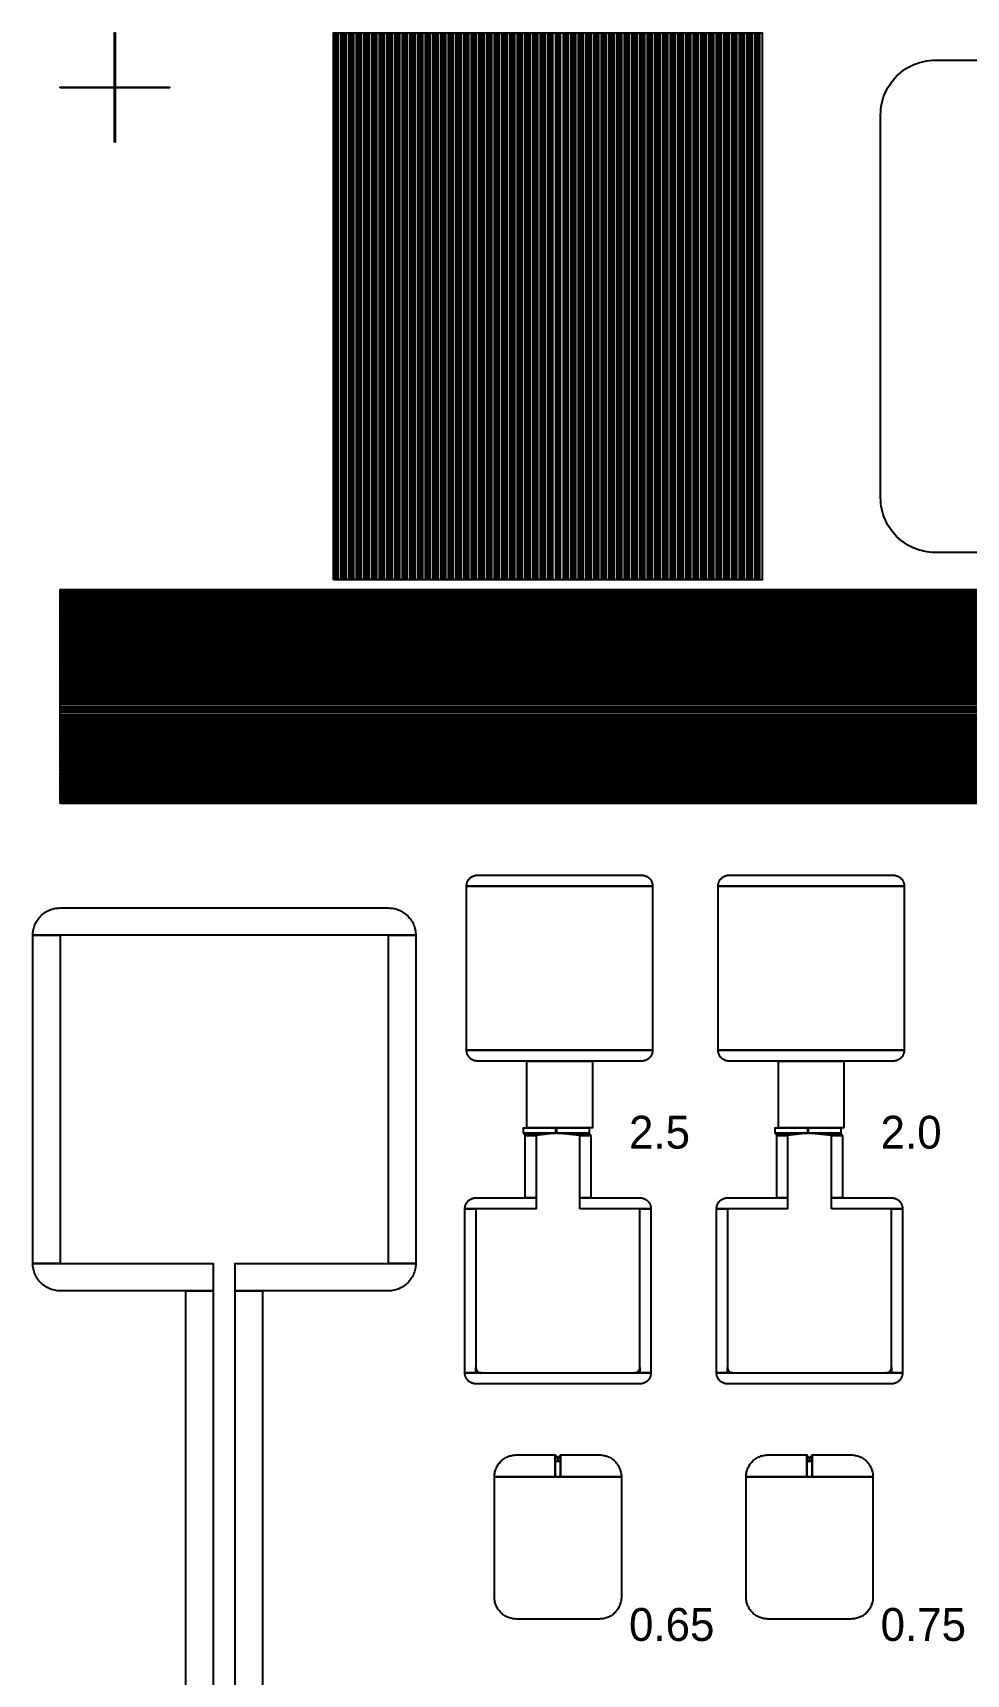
# Model space of a CAD drawing. Extents: x 450 to 6550, y 500 to 6500.
# Drawn here: x 450 to 2156, y 3499 to 6500 of the extents above; entities that cross this region are included whole.
import ezdxf

# ---------------------------------------------------------------- set-up
doc = ezdxf.new("R2010")
doc.units = 0
doc.layers.add('BASEMETAL', color=3, linetype='CONTINUOUS')
doc.layers.add('MARKERS', color=7, linetype='CONTINUOUS')

msp = doc.modelspace()

# ---------------------------------------------------------------- linework, layer by layer
at = {"layer": 'BASEMETAL'}
for points in [[(1000, 5500), (1000, 6500), (1002, 6500), (1002, 5500)], [(1003, 5500), (1003, 6500), (1005.4, 6500), (1005.4, 5500)], [(1006, 5500), (1006, 6500), (1008, 6500), (1008, 5500)], [(1009, 5500), (1009, 6500), (1013.3, 6500), (1013.3, 5500)], [(1014, 5500), (1014, 6500), (1016, 6500), (1016, 5500)], [(1017, 5500), (1017, 6500), (1019.4, 6500), (1019.4, 5500)], [(1020, 5500), (1020, 6500), (1022, 6500), (1022, 5500)], [(1023, 5500), (1023, 6500), (1027.3, 6500), (1027.3, 5500)], [(1028, 5500), (1028, 6500), (1030, 6500), (1030, 5500)], [(1031, 5500), (1031, 6500), (1033.4, 6500), (1033.4, 5500)], [(1034, 5500), (1034, 6500), (1036, 6500), (1036, 5500)], [(1037, 5500), (1037, 6500), (1041.3, 6500), (1041.3, 5500)], [(1042, 5500), (1042, 6500), (1044, 6500), (1044, 5500)], [(1045, 5500), (1045, 6500), (1047.4, 6500), (1047.4, 5500)], [(1048, 5500), (1048, 6500), (1050, 6500), (1050, 5500)], [(1051, 5500), (1051, 6500), (1055.3, 6500), (1055.3, 5500)], [(1056, 5500), (1056, 6500), (1058, 6500), (1058, 5500)], [(1059, 5500), (1059, 6500), (1061.4, 6500), (1061.4, 5500)], [(1062, 5500), (1062, 6500), (1064, 6500), (1064, 5500)], [(1065, 5500), (1065, 6500), (1069.3, 6500), (1069.3, 5500)], [(1070, 5500), (1070, 6500), (1072, 6500), (1072, 5500)], [(1073, 5500), (1073, 6500), (1075.4, 6500), (1075.4, 5500)], [(1076, 5500), (1076, 6500), (1078, 6500), (1078, 5500)], [(1079, 5500), (1079, 6500), (1083.3, 6500), (1083.3, 5500)], [(1084, 5500), (1084, 6500), (1086, 6500), (1086, 5500)], [(1087, 5500), (1087, 6500), (1089.4, 6500), (1089.4, 5500)], [(1090, 5500), (1090, 6500), (1092, 6500), (1092, 5500)], [(1093, 5500), (1093, 6500), (1097.3, 6500), (1097.3, 5500)], [(1098, 5500), (1098, 6500), (1100, 6500), (1100, 5500)], [(1101, 5500), (1101, 6500), (1103.4, 6500), (1103.4, 5500)], [(1104, 5500), (1104, 6500), (1106, 6500), (1106, 5500)], [(1107, 5500), (1107, 6500), (1111.3, 6500), (1111.3, 5500)], [(1112, 5500), (1112, 6500), (1114, 6500), (1114, 5500)], [(1115, 5500), (1115, 6500), (1117.4, 6500), (1117.4, 5500)], [(1118, 5500), (1118, 6500), (1120, 6500), (1120, 5500)], [(1121, 5500), (1121, 6500), (1125.3, 6500), (1125.3, 5500)], [(1126, 5500), (1126, 6500), (1128, 6500), (1128, 5500)], [(1129, 5500), (1129, 6500), (1131.4, 6500), (1131.4, 5500)], [(1132, 5500), (1132, 6500), (1134, 6500), (1134, 5500)], [(1135, 5500), (1135, 6500), (1139.3, 6500), (1139.3, 5500)], [(1140, 5500), (1140, 6500), (1142, 6500), (1142, 5500)], [(1143, 5500), (1143, 6500), (1145.4, 6500), (1145.4, 5500)], [(1146, 5500), (1146, 6500), (1148, 6500), (1148, 5500)], [(1149, 5500), (1149, 6500), (1153.3, 6500), (1153.3, 5500)], [(1154, 5500), (1154, 6500), (1156, 6500), (1156, 5500)], [(1157, 5500), (1157, 6500), (1159.4, 6500), (1159.4, 5500)], [(1160, 5500), (1160, 6500), (1162, 6500), (1162, 5500)], [(1163, 5500), (1163, 6500), (1167.3, 6500), (1167.3, 5500)], [(1168, 5500), (1168, 6500), (1170, 6500), (1170, 5500)], [(1171, 5500), (1171, 6500), (1173.4, 6500), (1173.4, 5500)], [(1174, 5500), (1174, 6500), (1176, 6500), (1176, 5500)], [(1177, 5500), (1177, 6500), (1181.3, 6500), (1181.3, 5500)], [(1182, 5500), (1182, 6500), (1184, 6500), (1184, 5500)], [(1185, 5500), (1185, 6500), (1187.4, 6500), (1187.4, 5500)], [(1188, 5500), (1188, 6500), (1190, 6500), (1190, 5500)], [(1191, 5500), (1191, 6500), (1195.3, 6500), (1195.3, 5500)], [(1196, 5500), (1196, 6500), (1198, 6500), (1198, 5500)], [(1199, 5500), (1199, 6500), (1201.4, 6500), (1201.4, 5500)], [(1202, 5500), (1202, 6500), (1204, 6500), (1204, 5500)], [(1205, 5500), (1205, 6500), (1209.3, 6500), (1209.3, 5500)], [(1210, 5500), (1210, 6500), (1212, 6500), (1212, 5500)], [(1213, 5500), (1213, 6500), (1215.4, 6500), (1215.4, 5500)], [(1216, 5500), (1216, 6500), (1218, 6500), (1218, 5500)], [(1219, 5500), (1219, 6500), (1223.3, 6500), (1223.3, 5500)], [(1224, 5500), (1224, 6500), (1226, 6500), (1226, 5500)], [(1227, 5500), (1227, 6500), (1229.4, 6500), (1229.4, 5500)], [(1230, 5500), (1230, 6500), (1232, 6500), (1232, 5500)], [(1233, 5500), (1233, 6500), (1237.3, 6500), (1237.3, 5500)], [(1238, 5500), (1238, 6500), (1240, 6500), (1240, 5500)], [(1241, 5500), (1241, 6500), (1243.4, 6500), (1243.4, 5500)], [(1244, 5500), (1244, 6500), (1246, 6500), (1246, 5500)], [(1247, 5500), (1247, 6500), (1251.3, 6500), (1251.3, 5500)], [(1252, 5500), (1252, 6500), (1254, 6500), (1254, 5500)], [(1255, 5500), (1255, 6500), (1257.4, 6500), (1257.4, 5500)], [(1258, 5500), (1258, 6500), (1260, 6500), (1260, 5500)], [(1261, 5500), (1261, 6500), (1265.3, 6500), (1265.3, 5500)], [(1266, 5500), (1266, 6500), (1268, 6500), (1268, 5500)], [(1269, 5500), (1269, 6500), (1271.4, 6500), (1271.4, 5500)], [(1272, 5500), (1272, 6500), (1274, 6500), (1274, 5500)], [(1275, 5500), (1275, 6500), (1279.3, 6500), (1279.3, 5500)], [(1280, 5500), (1280, 6500), (1282, 6500), (1282, 5500)], [(1283, 5500), (1283, 6500), (1285.4, 6500), (1285.4, 5500)], [(1286, 5500), (1286, 6500), (1288, 6500), (1288, 5500)], [(1289, 5500), (1289, 6500), (1293.3, 6500), (1293.3, 5500)], [(1294, 5500), (1294, 6500), (1296, 6500), (1296, 5500)], [(1297, 5500), (1297, 6500), (1299.4, 6500), (1299.4, 5500)], [(1300, 5500), (1300, 6500), (1302, 6500), (1302, 5500)], [(1303, 5500), (1303, 6500), (1307.3, 6500), (1307.3, 5500)], [(1308, 5500), (1308, 6500), (1310, 6500), (1310, 5500)], [(1311, 5500), (1311, 6500), (1313.4, 6500), (1313.4, 5500)], [(1314, 5500), (1314, 6500), (1316, 6500), (1316, 5500)], [(1317, 5500), (1317, 6500), (1321.3, 6500), (1321.3, 5500)], [(1322, 5500), (1322, 6500), (1324, 6500), (1324, 5500)], [(1325, 5500), (1325, 6500), (1327.4, 6500), (1327.4, 5500)], [(1328, 5500), (1328, 6500), (1330, 6500), (1330, 5500)], [(1331, 5500), (1331, 6500), (1335.3, 6500), (1335.3, 5500)], [(1336, 5500), (1336, 6500), (1338, 6500), (1338, 5500)], [(1339, 5500), (1339, 6500), (1341.4, 6500), (1341.4, 5500)], [(1342, 5500), (1342, 6500), (1344, 6500), (1344, 5500)], [(1345, 5500), (1345, 6500), (1349.3, 6500), (1349.3, 5500)], [(1350, 5500), (1350, 6500), (1352, 6500), (1352, 5500)], [(1353, 5500), (1353, 6500), (1355.4, 6500), (1355.4, 5500)], [(1356, 5500), (1356, 6500), (1358, 6500), (1358, 5500)], [(1359, 5500), (1359, 6500), (1363.3, 6500), (1363.3, 5500)], [(1364, 5500), (1364, 6500), (1366, 6500), (1366, 5500)], [(1367, 5500), (1367, 6500), (1369.4, 6500), (1369.4, 5500)], [(1370, 5500), (1370, 6500), (1372, 6500), (1372, 5500)], [(1373, 5500), (1373, 6500), (1377.3, 6500), (1377.3, 5500)], [(1378, 5500), (1378, 6500), (1380, 6500), (1380, 5500)], [(1381, 5500), (1381, 6500), (1383.4, 6500), (1383.4, 5500)], [(1384, 5500), (1384, 6500), (1386, 6500), (1386, 5500)], [(1387, 5500), (1387, 6500), (1391.3, 6500), (1391.3, 5500)], [(1392, 5500), (1392, 6500), (1394, 6500), (1394, 5500)], [(1395, 5500), (1395, 6500), (1397.4, 6500), (1397.4, 5500)], [(1398, 5500), (1398, 6500), (1400, 6500), (1400, 5500)], [(1401, 5500), (1401, 6500), (1405.3, 6500), (1405.3, 5500)], [(1406, 5500), (1406, 6500), (1408, 6500), (1408, 5500)], [(1409, 5500), (1409, 6500), (1411.4, 6500), (1411.4, 5500)], [(1412, 5500), (1412, 6500), (1414, 6500), (1414, 5500)], [(1415, 5500), (1415, 6500), (1419.3, 6500), (1419.3, 5500)], [(1420, 5500), (1420, 6500), (1422, 6500), (1422, 5500)], [(1423, 5500), (1423, 6500), (1425.4, 6500), (1425.4, 5500)], [(1426, 5500), (1426, 6500), (1428, 6500), (1428, 5500)], [(1429, 5500), (1429, 6500), (1433.3, 6500), (1433.3, 5500)], [(1434, 5500), (1434, 6500), (1436, 6500), (1436, 5500)], [(1437, 5500), (1437, 6500), (1439.4, 6500), (1439.4, 5500)], [(1440, 5500), (1440, 6500), (1442, 6500), (1442, 5500)], [(1443, 5500), (1443, 6500), (1447.3, 6500), (1447.3, 5500)], [(1448, 5500), (1448, 6500), (1450, 6500), (1450, 5500)], [(1451, 5500), (1451, 6500), (1453.4, 6500), (1453.4, 5500)], [(1454, 5500), (1454, 6500), (1456, 6500), (1456, 5500)], [(1457, 5500), (1457, 6500), (1461.3, 6500), (1461.3, 5500)], [(1462, 5500), (1462, 6500), (1464, 6500), (1464, 5500)], [(1465, 5500), (1465, 6500), (1467.4, 6500), (1467.4, 5500)], [(1468, 5500), (1468, 6500), (1470, 6500), (1470, 5500)], [(1471, 5500), (1471, 6500), (1475.3, 6500), (1475.3, 5500)], [(1476, 5500), (1476, 6500), (1478, 6500), (1478, 5500)], [(1479, 5500), (1479, 6500), (1481.4, 6500), (1481.4, 5500)], [(1482, 5500), (1482, 6500), (1484, 6500), (1484, 5500)], [(1485, 5500), (1485, 6500), (1489.3, 6500), (1489.3, 5500)], [(1490, 5500), (1490, 6500), (1492, 6500), (1492, 5500)], [(1493, 5500), (1493, 6500), (1495.4, 6500), (1495.4, 5500)], [(1496, 5500), (1496, 6500), (1498, 6500), (1498, 5500)], [(1499, 5500), (1499, 6500), (1503.3, 6500), (1503.3, 5500)], [(1504, 5500), (1504, 6500), (1506, 6500), (1506, 5500)], [(1507, 5500), (1507, 6500), (1509.4, 6500), (1509.4, 5500)], [(1510, 5500), (1510, 6500), (1512, 6500), (1512, 5500)], [(1513, 5500), (1513, 6500), (1517.3, 6500), (1517.3, 5500)], [(1518, 5500), (1518, 6500), (1520, 6500), (1520, 5500)], [(1521, 5500), (1521, 6500), (1523.4, 6500), (1523.4, 5500)], [(1524, 5500), (1524, 6500), (1526, 6500), (1526, 5500)], [(1527, 5500), (1527, 6500), (1531.3, 6500), (1531.3, 5500)], [(1532, 5500), (1532, 6500), (1534, 6500), (1534, 5500)], [(1535, 5500), (1535, 6500), (1537.4, 6500), (1537.4, 5500)], [(1538, 5500), (1538, 6500), (1540, 6500), (1540, 5500)], [(1541, 5500), (1541, 6500), (1545.3, 6500), (1545.3, 5500)], [(1546, 5500), (1546, 6500), (1548, 6500), (1548, 5500)], [(1549, 5500), (1549, 6500), (1551.4, 6500), (1551.4, 5500)], [(1552, 5500), (1552, 6500), (1554, 6500), (1554, 5500)], [(1555, 5500), (1555, 6500), (1559.3, 6500), (1559.3, 5500)], [(1560, 5500), (1560, 6500), (1562, 6500), (1562, 5500)], [(1563, 5500), (1563, 6500), (1565.4, 6500), (1565.4, 5500)], [(1566, 5500), (1566, 6500), (1568, 6500), (1568, 5500)], [(1569, 5500), (1569, 6500), (1573.3, 6500), (1573.3, 5500)], [(1574, 5500), (1574, 6500), (1576, 6500), (1576, 5500)], [(1577, 5500), (1577, 6500), (1579.4, 6500), (1579.4, 5500)], [(1580, 5500), (1580, 6500), (1582, 6500), (1582, 5500)], [(1583, 5500), (1583, 6500), (1587.3, 6500), (1587.3, 5500)], [(1588, 5500), (1588, 6500), (1590, 6500), (1590, 5500)], [(1591, 5500), (1591, 6500), (1593.4, 6500), (1593.4, 5500)], [(1594, 5500), (1594, 6500), (1596, 6500), (1596, 5500)], [(1597, 5500), (1597, 6500), (1601.3, 6500), (1601.3, 5500)], [(1602, 5500), (1602, 6500), (1604, 6500), (1604, 5500)], [(1605, 5500), (1605, 6500), (1607.4, 6500), (1607.4, 5500)], [(1608, 5500), (1608, 6500), (1610, 6500), (1610, 5500)], [(1611, 5500), (1611, 6500), (1615.3, 6500), (1615.3, 5500)], [(1616, 5500), (1616, 6500), (1618, 6500), (1618, 5500)], [(1619, 5500), (1619, 6500), (1621.4, 6500), (1621.4, 5500)], [(1622, 5500), (1622, 6500), (1624, 6500), (1624, 5500)], [(1625, 5500), (1625, 6500), (1629.3, 6500), (1629.3, 5500)], [(1630, 5500), (1630, 6500), (1632, 6500), (1632, 5500)], [(1633, 5500), (1633, 6500), (1635.4, 6500), (1635.4, 5500)], [(1636, 5500), (1636, 6500), (1638, 6500), (1638, 5500)], [(1639, 5500), (1639, 6500), (1643.3, 6500), (1643.3, 5500)], [(1644, 5500), (1644, 6500), (1646, 6500), (1646, 5500)], [(1647, 5500), (1647, 6500), (1649.4, 6500), (1649.4, 5500)], [(1650, 5500), (1650, 6500), (1652, 6500), (1652, 5500)], [(1653, 5500), (1653, 6500), (1657.3, 6500), (1657.3, 5500)], [(1658, 5500), (1658, 6500), (1660, 6500), (1660, 5500)], [(1661, 5500), (1661, 6500), (1663.4, 6500), (1663.4, 5500)], [(1664, 5500), (1664, 6500), (1666, 6500), (1666, 5500)], [(1667, 5500), (1667, 6500), (1671.3, 6500), (1671.3, 5500)], [(1672, 5500), (1672, 6500), (1674, 6500), (1674, 5500)], [(1675, 5500), (1675, 6500), (1677.4, 6500), (1677.4, 5500)], [(1678, 5500), (1678, 6500), (1680, 6500), (1680, 5500)], [(1681, 5500), (1681, 6500), (1685.3, 6500), (1685.3, 5500)], [(1686, 5500), (1686, 6500), (1688, 6500), (1688, 5500)], [(1689, 5500), (1689, 6500), (1691.4, 6500), (1691.4, 5500)], [(1692, 5500), (1692, 6500), (1694, 6500), (1694, 5500)], [(1695, 5500), (1695, 6500), (1699.3, 6500), (1699.3, 5500)], [(1700, 5500), (1700, 6500), (1702, 6500), (1702, 5500)], [(1703, 5500), (1703, 6500), (1705.4, 6500), (1705.4, 5500)], [(1706, 5500), (1706, 6500), (1708, 6500), (1708, 5500)], [(1709, 5500), (1709, 6500), (1713.3, 6500), (1713.3, 5500)], [(1714, 5500), (1714, 6500), (1716, 6500), (1716, 5500)], [(1717, 5500), (1717, 6500), (1719.4, 6500), (1719.4, 5500)], [(1720, 5500), (1720, 6500), (1722, 6500), (1722, 5500)], [(1723, 5500), (1723, 6500), (1727.3, 6500), (1727.3, 5500)], [(1728, 5500), (1728, 6500), (1730, 6500), (1730, 5500)], [(1731, 5500), (1731, 6500), (1733.4, 6500), (1733.4, 5500)], [(1734, 5500), (1734, 6500), (1736, 6500), (1736, 5500)], [(1737, 5500), (1737, 6500), (1741.3, 6500), (1741.3, 5500)], [(1742, 5500), (1742, 6500), (1744, 6500), (1744, 5500)], [(1745, 5500), (1745, 6500), (1747.4, 6500), (1747.4, 5500)], [(1748, 5500), (1748, 6500), (1750, 6500), (1750, 5500)], [(1751, 5500), (1751, 6500), (1755.3, 6500), (1755.3, 5500)], [(1756, 5500), (1756, 6500), (1758, 6500), (1758, 5500)], [(1759, 5500), (1759, 6500), (1761.4, 6500), (1761.4, 5500)], [(1762, 5500), (1762, 6500), (1764, 6500), (1764, 5500)], [(1765, 5500), (1765, 6500), (1769.3, 6500), (1769.3, 5500)], [(1770, 5500), (1770, 6500), (1772, 6500), (1772, 5500)], [(1773, 5500), (1773, 6500), (1775.4, 6500), (1775.4, 5500)], [(1776, 5500), (1776, 6500), (1778, 6500), (1778, 5500)], [(1779, 5500), (1779, 6500), (1783.3, 6500), (1783.3, 5500)], [(500, 5478), (500, 5482.3), (6500, 5482.3), (6500, 5478)], [(500, 5475), (500, 5477), (6500, 5477), (6500, 5475)], [(500, 5472), (500, 5474.4), (6500, 5474.4), (6500, 5472)], [(500, 5469), (500, 5471), (6500, 5471), (6500, 5469)], [(500, 5464), (500, 5468.3), (6500, 5468.3), (6500, 5464)], [(500, 5461), (500, 5463), (6500, 5463), (6500, 5461)], [(500, 5458), (500, 5460.4), (6500, 5460.4), (6500, 5458)], [(500, 5455), (500, 5457), (6500, 5457), (6500, 5455)], [(500, 5450), (500, 5454.3), (6500, 5454.3), (6500, 5450)], [(500, 5447), (500, 5449), (6500, 5449), (6500, 5447)], [(500, 5444), (500, 5446.4), (6500, 5446.4), (6500, 5444)], [(500, 5441), (500, 5443), (6500, 5443), (6500, 5441)], [(500, 5436), (500, 5440.3), (6500, 5440.3), (6500, 5436)], [(500, 5433), (500, 5435), (6500, 5435), (6500, 5433)], [(500, 5430), (500, 5432.4), (6500, 5432.4), (6500, 5430)], [(500, 5427), (500, 5429), (6500, 5429), (6500, 5427)], [(500, 5422), (500, 5426.3), (6500, 5426.3), (6500, 5422)], [(500, 5419), (500, 5421), (6500, 5421), (6500, 5419)], [(500, 5416), (500, 5418.4), (6500, 5418.4), (6500, 5416)], [(500, 5413), (500, 5415), (6500, 5415), (6500, 5413)], [(500, 5408), (500, 5412.3), (6500, 5412.3), (6500, 5408)], [(500, 5405), (500, 5407), (6500, 5407), (6500, 5405)], [(500, 5402), (500, 5404.4), (6500, 5404.4), (6500, 5402)], [(500, 5399), (500, 5401), (6500, 5401), (6500, 5399)], [(500, 5394), (500, 5398.3), (6500, 5398.3), (6500, 5394)], [(500, 5391), (500, 5393), (6500, 5393), (6500, 5391)], [(500, 5388), (500, 5390.4), (6500, 5390.4), (6500, 5388)], [(500, 5385), (500, 5387), (6500, 5387), (6500, 5385)], [(500, 5380), (500, 5384.3), (6500, 5384.3), (6500, 5380)], [(500, 5377), (500, 5379), (6500, 5379), (6500, 5377)], [(500, 5374), (500, 5376.4), (6500, 5376.4), (6500, 5374)], [(500, 5371), (500, 5373), (6500, 5373), (6500, 5371)], [(500, 5366), (500, 5370.3), (6500, 5370.3), (6500, 5366)], [(500, 5363), (500, 5365), (6500, 5365), (6500, 5363)], [(500, 5360), (500, 5362.4), (6500, 5362.4), (6500, 5360)], [(500, 5357), (500, 5359), (6500, 5359), (6500, 5357)], [(500, 5352), (500, 5356.3), (6500, 5356.3), (6500, 5352)], [(500, 5349), (500, 5351), (6500, 5351), (6500, 5349)], [(500, 5346), (500, 5348.4), (6500, 5348.4), (6500, 5346)], [(500, 5343), (500, 5345), (6500, 5345), (6500, 5343)], [(500, 5338), (500, 5342.3), (6500, 5342.3), (6500, 5338)], [(500, 5335), (500, 5337), (6500, 5337), (6500, 5335)], [(500, 5332), (500, 5334.4), (6500, 5334.4), (6500, 5332)], [(500, 5329), (500, 5331), (6500, 5331), (6500, 5329)], [(500, 5324), (500, 5328.3), (6500, 5328.3), (6500, 5324)], [(500, 5321), (500, 5323), (6500, 5323), (6500, 5321)], [(500, 5318), (500, 5320.4), (6500, 5320.4), (6500, 5318)], [(500, 5315), (500, 5317), (6500, 5317), (6500, 5315)], [(500, 5310), (500, 5314.3), (6500, 5314.3), (6500, 5310)], [(500, 5307), (500, 5309), (6500, 5309), (6500, 5307)], [(500, 5304), (500, 5306.4), (6500, 5306.4), (6500, 5304)], [(500, 5301), (500, 5303), (6500, 5303), (6500, 5301)], [(500, 5296), (500, 5300.3), (6500, 5300.3), (6500, 5296)], [(500, 5293), (500, 5295), (6500, 5295), (6500, 5293)], [(500, 5290), (500, 5292.4), (6500, 5292.4), (6500, 5290)], [(500, 5287), (500, 5289), (6500, 5289), (6500, 5287)], [(500, 5282), (500, 5286.3), (6500, 5286.3), (6500, 5282)], [(500, 5279), (500, 5281), (6500, 5281), (6500, 5279)], [(500, 5276), (500, 5278.4), (6500, 5278.4), (6500, 5276)], [(500, 5273), (500, 5275), (6500, 5275), (6500, 5273)], [(500, 5268), (500, 5272.3), (6500, 5272.3), (6500, 5268)], [(500, 5265), (500, 5267), (6500, 5267), (6500, 5265)], [(500, 5262), (500, 5264.4), (6500, 5264.4), (6500, 5262)], [(500, 5259), (500, 5261), (6500, 5261), (6500, 5259)], [(500, 5254), (500, 5258.3), (6500, 5258.3), (6500, 5254)], [(500, 5251), (500, 5253), (6500, 5253), (6500, 5251)], [(500, 5248), (500, 5250.4), (6500, 5250.4), (6500, 5248)], [(500, 5245), (500, 5247), (6500, 5247), (6500, 5245)], [(500, 5240), (500, 5244.3), (6500, 5244.3), (6500, 5240)], [(500, 5237), (500, 5239), (6500, 5239), (6500, 5237)], [(500, 5234), (500, 5236.4), (6500, 5236.4), (6500, 5234)], [(500, 5231), (500, 5233), (6500, 5233), (6500, 5231)], [(500, 5226), (500, 5230.3), (6500, 5230.3), (6500, 5226)], [(500, 5223), (500, 5225), (6500, 5225), (6500, 5223)], [(500, 5220), (500, 5222.4), (6500, 5222.4), (6500, 5220)], [(500, 5217), (500, 5219), (6500, 5219), (6500, 5217)], [(500, 5212), (500, 5216.3), (6500, 5216.3), (6500, 5212)], [(500, 5209), (500, 5211), (6500, 5211), (6500, 5209)], [(500, 5206), (500, 5208.4), (6500, 5208.4), (6500, 5206)], [(500, 5203), (500, 5205), (6500, 5205), (6500, 5203)], [(500, 5198), (500, 5202.3), (6500, 5202.3), (6500, 5198)], [(500, 5195), (500, 5197), (6500, 5197), (6500, 5195)], [(500, 5192), (500, 5194.4), (6500, 5194.4), (6500, 5192)], [(500, 5189), (500, 5191), (6500, 5191), (6500, 5189)], [(500, 5184), (500, 5188.3), (6500, 5188.3), (6500, 5184)], [(500, 5181), (500, 5183), (6500, 5183), (6500, 5181)], [(500, 5178), (500, 5180.4), (6500, 5180.4), (6500, 5178)], [(500, 5175), (500, 5177), (6500, 5177), (6500, 5175)], [(500, 5170), (500, 5174.3), (6500, 5174.3), (6500, 5170)], [(500, 5167), (500, 5169), (6500, 5169), (6500, 5167)], [(500, 5164), (500, 5166.4), (6500, 5166.4), (6500, 5164)], [(500, 5161), (500, 5163), (6500, 5163), (6500, 5161)], [(500, 5156), (500, 5160.3), (6500, 5160.3), (6500, 5156)], [(500, 5153), (500, 5155), (6500, 5155), (6500, 5153)], [(500, 5150), (500, 5152.4), (6500, 5152.4), (6500, 5150)], [(500, 5147), (500, 5149), (6500, 5149), (6500, 5147)], [(500, 5142), (500, 5146.3), (6500, 5146.3), (6500, 5142)], [(500, 5139), (500, 5141), (6500, 5141), (6500, 5139)], [(500, 5136), (500, 5138.4), (6500, 5138.4), (6500, 5136)], [(500, 5133), (500, 5135), (6500, 5135), (6500, 5133)], [(500, 5128), (500, 5132.3), (6500, 5132.3), (6500, 5128)], [(500, 5125), (500, 5127), (6500, 5127), (6500, 5125)], [(500, 5122), (500, 5124.4), (6500, 5124.4), (6500, 5122)], [(500, 5119), (500, 5121), (6500, 5121), (6500, 5119)], [(500, 5114), (500, 5118.3), (6500, 5118.3), (6500, 5114)], [(500, 5111), (500, 5113), (6500, 5113), (6500, 5111)], [(500, 5108), (500, 5110.4), (6500, 5110.4), (6500, 5108)], [(500, 5105), (500, 5107), (6500, 5107), (6500, 5105)], [(500, 5100), (500, 5104.3), (6500, 5104.3), (6500, 5100)], [(500, 5097), (500, 5099), (6500, 5099), (6500, 5097)], [(500, 5094), (500, 5096.4), (6500, 5096.4), (6500, 5094)], [(500, 5091), (500, 5093), (6500, 5093), (6500, 5091)], [(1243, 4940), (1243.027, 4941.047), (1243.11, 4942.091), (1243.246, 4943.129), (1243.437, 4944.158), (1243.681, 4945.176), (1243.979, 4946.18), (1244.328, 4947.167), (1244.729, 4948.135), (1245.18, 4949.08), (1245.679, 4950), (1246.227, 4950.893), (1246.82, 4951.756), (1247.457, 4952.586), (1248.137, 4953.383), (1248.858, 4954.142), (1249.617, 4954.863), (1250.414, 4955.543), (1251.244, 4956.18), (1252.107, 4956.773), (1253, 4957.321), (1253.92, 4957.82), (1254.865, 4958.271), (1255.833, 4958.672), (1256.82, 4959.021), (1257.824, 4959.319), (1258.842, 4959.563), (1259.871, 4959.754), (1260.909, 4959.89), (1261.953, 4959.973), (1263, 4960), (1563, 4960), (1564.047, 4959.973), (1565.091, 4959.89), (1566.129, 4959.754), (1567.158, 4959.563), (1568.176, 4959.319), (1569.18, 4959.021), (1570.167, 4958.672), (1571.135, 4958.271), (1572.08, 4957.82), (1573, 4957.321), (1573.893, 4956.773), (1574.756, 4956.18), (1575.586, 4955.543), (1576.383, 4954.863), (1577.142, 4954.142), (1577.863, 4953.383), (1578.543, 4952.586), (1579.18, 4951.756), (1579.773, 4950.893), (1580.321, 4950), (1580.82, 4949.08), (1581.271, 4948.135), (1581.672, 4947.167), (1582.021, 4946.18), (1582.319, 4945.176), (1582.563, 4944.158), (1582.754, 4943.129), (1582.89, 4942.091), (1582.973, 4941.047), (1583, 4940)], [(1703, 4940), (1703.027, 4941.047), (1703.11, 4942.091), (1703.246, 4943.129), (1703.437, 4944.158), (1703.681, 4945.176), (1703.979, 4946.18), (1704.328, 4947.167), (1704.729, 4948.135), (1705.18, 4949.08), (1705.679, 4950), (1706.227, 4950.893), (1706.82, 4951.756), (1707.457, 4952.586), (1708.137, 4953.383), (1708.858, 4954.142), (1709.617, 4954.863), (1710.414, 4955.543), (1711.244, 4956.18), (1712.107, 4956.773), (1713, 4957.321), (1713.92, 4957.82), (1714.865, 4958.271), (1715.833, 4958.672), (1716.82, 4959.021), (1717.824, 4959.319), (1718.842, 4959.563), (1719.871, 4959.754), (1720.909, 4959.89), (1721.953, 4959.973), (1723, 4960), (2023, 4960), (2024.047, 4959.973), (2025.091, 4959.89), (2026.129, 4959.754), (2027.158, 4959.563), (2028.176, 4959.319), (2029.18, 4959.021), (2030.167, 4958.672), (2031.135, 4958.271), (2032.08, 4957.82), (2033, 4957.321), (2033.893, 4956.773), (2034.756, 4956.18), (2035.586, 4955.543), (2036.383, 4954.863), (2037.142, 4954.142), (2037.863, 4953.383), (2038.543, 4952.586), (2039.18, 4951.756), (2039.773, 4950.893), (2040.321, 4950), (2040.82, 4949.08), (2041.271, 4948.135), (2041.672, 4947.167), (2042.021, 4946.18), (2042.319, 4945.176), (2042.563, 4944.158), (2042.754, 4943.129), (2042.89, 4942.091), (2042.973, 4941.047), (2043, 4940)], [(1243, 4640), (1243, 4940), (1583, 4940), (1583, 4640)], [(1703, 4640), (1703, 4940), (2043, 4940), (2043, 4640)], [(450, 4850), (450.069, 4852.617), (450.274, 4855.226), (450.616, 4857.822), (451.093, 4860.396), (451.704, 4862.941), (452.447, 4865.451), (453.321, 4867.918), (454.323, 4870.337), (455.45, 4872.7), (456.699, 4875), (458.066, 4877.232), (459.549, 4879.389), (461.143, 4881.466), (462.843, 4883.457), (464.645, 4885.355), (466.543, 4887.157), (468.534, 4888.857), (470.611, 4890.451), (472.768, 4891.934), (475, 4893.301), (477.3, 4894.55), (479.663, 4895.677), (482.082, 4896.679), (484.549, 4897.553), (487.059, 4898.296), (489.604, 4898.907), (492.178, 4899.384), (494.774, 4899.726), (497.383, 4899.931), (500, 4900), (1100, 4900), (1102.617, 4899.931), (1105.226, 4899.726), (1107.822, 4899.384), (1110.396, 4898.907), (1112.941, 4898.296), (1115.451, 4897.553), (1117.918, 4896.679), (1120.337, 4895.677), (1122.7, 4894.55), (1125, 4893.301), (1127.232, 4891.934), (1129.389, 4890.451), (1131.466, 4888.857), (1133.457, 4887.157), (1135.355, 4885.355), (1137.157, 4883.457), (1138.857, 4881.466), (1140.451, 4879.389), (1141.934, 4877.232), (1143.301, 4875), (1144.55, 4872.7), (1145.677, 4870.337), (1146.679, 4867.918), (1147.553, 4865.451), (1148.296, 4862.941), (1148.907, 4860.396), (1149.384, 4857.822), (1149.726, 4855.226), (1149.931, 4852.617), (1150, 4850)], [(450, 4250), (450, 4850), (500, 4850), (500, 4250)], [(1100, 4250), (1100, 4850), (1150, 4850), (1150, 4250)], [(1263, 4620), (1261.953, 4620.027), (1260.909, 4620.11), (1259.871, 4620.246), (1258.842, 4620.437), (1257.824, 4620.681), (1256.82, 4620.979), (1255.833, 4621.328), (1254.865, 4621.729), (1253.92, 4622.18), (1253, 4622.679), (1252.107, 4623.227), (1251.244, 4623.82), (1250.414, 4624.457), (1249.617, 4625.137), (1248.858, 4625.858), (1248.137, 4626.617), (1247.457, 4627.414), (1246.82, 4628.244), (1246.227, 4629.107), (1245.679, 4630), (1245.18, 4630.92), (1244.729, 4631.865), (1244.328, 4632.833), (1243.979, 4633.82), (1243.681, 4634.824), (1243.437, 4635.842), (1243.246, 4636.871), (1243.11, 4637.909), (1243.027, 4638.953), (1243, 4640), (1583, 4640), (1582.973, 4638.953), (1582.89, 4637.909), (1582.754, 4636.871), (1582.563, 4635.842), (1582.319, 4634.824), (1582.021, 4633.82), (1581.672, 4632.833), (1581.271, 4631.865), (1580.82, 4630.92), (1580.321, 4630), (1579.773, 4629.107), (1579.18, 4628.244), (1578.543, 4627.414), (1577.863, 4626.617), (1577.142, 4625.858), (1576.383, 4625.137), (1575.586, 4624.457), (1574.756, 4623.82), (1573.893, 4623.227), (1573, 4622.679), (1572.08, 4622.18), (1571.135, 4621.729), (1570.167, 4621.328), (1569.18, 4620.979), (1568.176, 4620.681), (1567.158, 4620.437), (1566.129, 4620.246), (1565.091, 4620.11), (1564.047, 4620.027), (1563, 4620)], [(1723, 4620), (1721.953, 4620.027), (1720.909, 4620.11), (1719.871, 4620.246), (1718.842, 4620.437), (1717.824, 4620.681), (1716.82, 4620.979), (1715.833, 4621.328), (1714.865, 4621.729), (1713.92, 4622.18), (1713, 4622.679), (1712.107, 4623.227), (1711.244, 4623.82), (1710.414, 4624.457), (1709.617, 4625.137), (1708.858, 4625.858), (1708.137, 4626.617), (1707.457, 4627.414), (1706.82, 4628.244), (1706.227, 4629.107), (1705.679, 4630), (1705.18, 4630.92), (1704.729, 4631.865), (1704.328, 4632.833), (1703.979, 4633.82), (1703.681, 4634.824), (1703.437, 4635.842), (1703.246, 4636.871), (1703.11, 4637.909), (1703.027, 4638.953), (1703, 4640), (2043, 4640), (2042.973, 4638.953), (2042.89, 4637.909), (2042.754, 4636.871), (2042.563, 4635.842), (2042.319, 4634.824), (2042.021, 4633.82), (2041.672, 4632.833), (2041.271, 4631.865), (2040.82, 4630.92), (2040.321, 4630), (2039.773, 4629.107), (2039.18, 4628.244), (2038.543, 4627.414), (2037.863, 4626.617), (2037.142, 4625.858), (2036.383, 4625.137), (2035.586, 4624.457), (2034.756, 4623.82), (2033.893, 4623.227), (2033, 4622.679), (2032.08, 4622.18), (2031.135, 4621.729), (2030.167, 4621.328), (2029.18, 4620.979), (2028.176, 4620.681), (2027.158, 4620.437), (2026.129, 4620.246), (2025.091, 4620.11), (2024.047, 4620.027), (2023, 4620)], [(1353, 4498), (1353, 4620), (1473, 4620), (1473, 4498)], [(1813, 4498), (1813, 4620), (1933, 4620), (1933, 4498)], [(1347, 4488), (1347, 4498), (1405.75, 4498), (1405.75, 4488)], [(1350, 4484), (1347, 4488), (1405.75, 4488), (1370, 4484)], [(1350, 4370), (1350, 4484), (1370, 4484), (1370, 4370)], [(1408.25, 4488), (1408.25, 4498), (1467, 4498), (1467, 4488)], [(1450, 4484), (1408.25, 4488), (1467, 4488), (1470, 4484)], [(1450, 4370), (1450, 4484), (1470, 4484), (1470, 4370)], [(1807, 4488), (1807, 4498), (1866, 4498), (1866, 4488)], [(1810, 4484), (1807, 4488), (1866, 4488), (1830, 4484)], [(1810, 4370), (1810, 4484), (1830, 4484), (1830, 4370)], [(1868, 4488), (1868, 4498), (1927, 4498), (1927, 4488)], [(1910, 4484), (1868, 4488), (1927, 4488), (1930, 4484)], [(1910, 4370), (1910, 4484), (1930, 4484), (1930, 4370)], [(1240, 4350), (1240.027, 4351.047), (1240.11, 4352.091), (1240.246, 4353.129), (1240.437, 4354.158), (1240.681, 4355.176), (1240.979, 4356.18), (1241.328, 4357.167), (1241.729, 4358.135), (1242.18, 4359.08), (1242.679, 4360), (1243.227, 4360.893), (1243.82, 4361.756), (1244.457, 4362.586), (1245.137, 4363.383), (1245.858, 4364.142), (1246.617, 4364.863), (1247.414, 4365.543), (1248.244, 4366.18), (1249.107, 4366.773), (1250, 4367.321), (1250.92, 4367.82), (1251.865, 4368.271), (1252.833, 4368.672), (1253.82, 4369.021), (1254.824, 4369.319), (1255.842, 4369.563), (1256.871, 4369.754), (1257.909, 4369.89), (1258.953, 4369.973), (1260, 4370), (1370, 4370), (1370, 4350)], [(1450, 4350), (1450, 4370), (1560, 4370), (1561.047, 4369.973), (1562.091, 4369.89), (1563.129, 4369.754), (1564.158, 4369.563), (1565.176, 4369.319), (1566.18, 4369.021), (1567.167, 4368.672), (1568.135, 4368.271), (1569.08, 4367.82), (1570, 4367.321), (1570.893, 4366.773), (1571.756, 4366.18), (1572.586, 4365.543), (1573.383, 4364.863), (1574.142, 4364.142), (1574.863, 4363.383), (1575.543, 4362.586), (1576.18, 4361.756), (1576.773, 4360.893), (1577.321, 4360), (1577.82, 4359.08), (1578.271, 4358.135), (1578.672, 4357.167), (1579.021, 4356.18), (1579.319, 4355.176), (1579.563, 4354.158), (1579.754, 4353.129), (1579.89, 4352.091), (1579.973, 4351.047), (1580, 4350)], [(1700, 4350), (1700.027, 4351.047), (1700.11, 4352.091), (1700.246, 4353.129), (1700.437, 4354.158), (1700.681, 4355.176), (1700.979, 4356.18), (1701.328, 4357.167), (1701.729, 4358.135), (1702.18, 4359.08), (1702.679, 4360), (1703.227, 4360.893), (1703.82, 4361.756), (1704.457, 4362.586), (1705.137, 4363.383), (1705.858, 4364.142), (1706.617, 4364.863), (1707.414, 4365.543), (1708.244, 4366.18), (1709.107, 4366.773), (1710, 4367.321), (1710.92, 4367.82), (1711.865, 4368.271), (1712.833, 4368.672), (1713.82, 4369.021), (1714.824, 4369.319), (1715.842, 4369.563), (1716.871, 4369.754), (1717.909, 4369.89), (1718.953, 4369.973), (1720, 4370), (1830, 4370), (1830, 4350)], [(1910, 4350), (1910, 4370), (2020, 4370), (2021.047, 4369.973), (2022.091, 4369.89), (2023.129, 4369.754), (2024.158, 4369.563), (2025.176, 4369.319), (2026.18, 4369.021), (2027.167, 4368.672), (2028.135, 4368.271), (2029.08, 4367.82), (2030, 4367.321), (2030.893, 4366.773), (2031.756, 4366.18), (2032.586, 4365.543), (2033.383, 4364.863), (2034.142, 4364.142), (2034.863, 4363.383), (2035.543, 4362.586), (2036.18, 4361.756), (2036.773, 4360.893), (2037.321, 4360), (2037.82, 4359.08), (2038.271, 4358.135), (2038.672, 4357.167), (2039.021, 4356.18), (2039.319, 4355.176), (2039.563, 4354.158), (2039.754, 4353.129), (2039.89, 4352.091), (2039.973, 4351.047), (2040, 4350)], [(1240, 4050), (1240, 4350), (1260, 4350), (1260, 4050)], [(1560, 4050), (1560, 4350), (1580, 4350), (1580, 4050)], [(1700, 4050), (1700, 4350), (1720, 4350), (1720, 4050)], [(2020, 4050), (2020, 4350), (2040, 4350), (2040, 4050)], [(500, 4200), (497.383, 4200.069), (494.774, 4200.274), (492.178, 4200.616), (489.604, 4201.093), (487.059, 4201.704), (484.549, 4202.447), (482.082, 4203.321), (479.663, 4204.323), (477.3, 4205.45), (475, 4206.699), (472.768, 4208.066), (470.611, 4209.549), (468.534, 4211.143), (466.543, 4212.843), (464.645, 4214.645), (462.843, 4216.543), (461.143, 4218.534), (459.549, 4220.611), (458.066, 4222.768), (456.699, 4225), (455.45, 4227.3), (454.323, 4229.663), (453.321, 4232.082), (452.447, 4234.549), (451.704, 4237.059), (451.093, 4239.604), (450.616, 4242.178), (450.274, 4244.774), (450.069, 4247.383), (450, 4250), (780, 4250), (780, 4200)], [(820, 4200), (820, 4250), (1150, 4250), (1149.931, 4247.383), (1149.726, 4244.774), (1149.384, 4242.178), (1148.907, 4239.604), (1148.296, 4237.059), (1147.553, 4234.549), (1146.679, 4232.082), (1145.677, 4229.663), (1144.55, 4227.3), (1143.301, 4225), (1141.934, 4222.768), (1140.451, 4220.611), (1138.857, 4218.534), (1137.157, 4216.543), (1135.355, 4214.645), (1133.457, 4212.843), (1131.466, 4211.143), (1129.389, 4209.549), (1127.232, 4208.066), (1125, 4206.699), (1122.7, 4205.45), (1120.337, 4204.323), (1117.918, 4203.321), (1115.451, 4202.447), (1112.941, 4201.704), (1110.396, 4201.093), (1107.822, 4200.616), (1105.226, 4200.274), (1102.617, 4200.069), (1100, 4200)], [(730, 2800), (730, 4200), (780, 4200), (780, 2800)], [(820, 2800), (820, 4200), (870, 4200), (870, 2800)], [(1260, 4050), (1260, 4060), (1260.055, 4058.955), (1260.219, 4057.921), (1260.489, 4056.91), (1260.865, 4055.933), (1261.34, 4055), (1261.91, 4054.122), (1262.569, 4053.309), (1263.309, 4052.569), (1264.122, 4051.91), (1265, 4051.34), (1265.933, 4050.865), (1266.91, 4050.489), (1267.921, 4050.219), (1268.955, 4050.055), (1270, 4050)], [(1550, 4050), (1551.045, 4050.055), (1552.079, 4050.219), (1553.09, 4050.489), (1554.067, 4050.865), (1555, 4051.34), (1555.878, 4051.91), (1556.691, 4052.569), (1557.431, 4053.309), (1558.09, 4054.122), (1558.66, 4055), (1559.135, 4055.933), (1559.511, 4056.91), (1559.781, 4057.921), (1559.945, 4058.955), (1560, 4060), (1560, 4050)], [(1720, 4050), (1720, 4060), (1720.055, 4058.955), (1720.219, 4057.921), (1720.489, 4056.91), (1720.865, 4055.933), (1721.34, 4055), (1721.91, 4054.122), (1722.569, 4053.309), (1723.309, 4052.569), (1724.122, 4051.91), (1725, 4051.34), (1725.933, 4050.865), (1726.91, 4050.489), (1727.921, 4050.219), (1728.955, 4050.055), (1730, 4050)], [(2010, 4050), (2011.045, 4050.055), (2012.079, 4050.219), (2013.09, 4050.489), (2014.067, 4050.865), (2015, 4051.34), (2015.878, 4051.91), (2016.691, 4052.569), (2017.431, 4053.309), (2018.09, 4054.122), (2018.66, 4055), (2019.135, 4055.933), (2019.511, 4056.91), (2019.781, 4057.921), (2019.945, 4058.955), (2020, 4060), (2020, 4050)], [(1260, 4030), (1258.953, 4030.027), (1257.909, 4030.11), (1256.871, 4030.246), (1255.842, 4030.437), (1254.824, 4030.681), (1253.82, 4030.979), (1252.833, 4031.328), (1251.865, 4031.729), (1250.92, 4032.18), (1250, 4032.679), (1249.107, 4033.227), (1248.244, 4033.82), (1247.414, 4034.457), (1246.617, 4035.137), (1245.858, 4035.858), (1245.137, 4036.617), (1244.457, 4037.414), (1243.82, 4038.244), (1243.227, 4039.107), (1242.679, 4040), (1242.18, 4040.92), (1241.729, 4041.865), (1241.328, 4042.833), (1240.979, 4043.82), (1240.681, 4044.824), (1240.437, 4045.842), (1240.246, 4046.871), (1240.11, 4047.909), (1240.027, 4048.953), (1240, 4050), (1580, 4050), (1579.973, 4048.953), (1579.89, 4047.909), (1579.754, 4046.871), (1579.563, 4045.842), (1579.319, 4044.824), (1579.021, 4043.82), (1578.672, 4042.833), (1578.271, 4041.865), (1577.82, 4040.92), (1577.321, 4040), (1576.773, 4039.107), (1576.18, 4038.244), (1575.543, 4037.414), (1574.863, 4036.617), (1574.142, 4035.858), (1573.383, 4035.137), (1572.586, 4034.457), (1571.756, 4033.82), (1570.893, 4033.227), (1570, 4032.679), (1569.08, 4032.18), (1568.135, 4031.729), (1567.167, 4031.328), (1566.18, 4030.979), (1565.176, 4030.681), (1564.158, 4030.437), (1563.129, 4030.246), (1562.091, 4030.11), (1561.047, 4030.027), (1560, 4030)], [(1720, 4030), (1718.953, 4030.027), (1717.909, 4030.11), (1716.871, 4030.246), (1715.842, 4030.437), (1714.824, 4030.681), (1713.82, 4030.979), (1712.833, 4031.328), (1711.865, 4031.729), (1710.92, 4032.18), (1710, 4032.679), (1709.107, 4033.227), (1708.244, 4033.82), (1707.414, 4034.457), (1706.617, 4035.137), (1705.858, 4035.858), (1705.137, 4036.617), (1704.457, 4037.414), (1703.82, 4038.244), (1703.227, 4039.107), (1702.679, 4040), (1702.18, 4040.92), (1701.729, 4041.865), (1701.328, 4042.833), (1700.979, 4043.82), (1700.681, 4044.824), (1700.437, 4045.842), (1700.246, 4046.871), (1700.11, 4047.909), (1700.027, 4048.953), (1700, 4050), (2040, 4050), (2039.973, 4048.953), (2039.89, 4047.909), (2039.754, 4046.871), (2039.563, 4045.842), (2039.319, 4044.824), (2039.021, 4043.82), (2038.672, 4042.833), (2038.271, 4041.865), (2037.82, 4040.92), (2037.321, 4040), (2036.773, 4039.107), (2036.18, 4038.244), (2035.543, 4037.414), (2034.863, 4036.617), (2034.142, 4035.858), (2033.383, 4035.137), (2032.586, 4034.457), (2031.756, 4033.82), (2030.893, 4033.227), (2030, 4032.679), (2029.08, 4032.18), (2028.135, 4031.729), (2027.167, 4031.328), (2026.18, 4030.979), (2025.176, 4030.681), (2024.158, 4030.437), (2023.129, 4030.246), (2022.091, 4030.11), (2021.047, 4030.027), (2020, 4030)], [(1294, 3860), (1294.055, 3862.093), (1294.219, 3864.181), (1294.492, 3866.257), (1294.874, 3868.316), (1295.363, 3870.353), (1295.958, 3872.361), (1296.657, 3874.335), (1297.458, 3876.269), (1298.36, 3878.16), (1299.359, 3880), (1300.453, 3881.786), (1301.639, 3883.511), (1302.914, 3885.173), (1304.274, 3886.765), (1305.716, 3888.284), (1307.235, 3889.726), (1308.827, 3891.086), (1310.489, 3892.361), (1312.214, 3893.547), (1314, 3894.641), (1315.84, 3895.64), (1317.731, 3896.542), (1319.665, 3897.343), (1321.639, 3898.042), (1323.647, 3898.637), (1325.684, 3899.126), (1327.743, 3899.508), (1329.819, 3899.781), (1331.907, 3899.945), (1334, 3900), (1405, 3900), (1405, 3860)], [(1405, 3895.5), (1405, 3899.5), (1409.675, 3895.5)], [(1405, 3888.5), (1405, 3895.5), (1409.675, 3895.5), (1409.675, 3888.5)], [(1405, 3860), (1405, 3888.5), (1415, 3888.5), (1415, 3860)], [(1410.325, 3895.5), (1415, 3899.5), (1415, 3895.5)], [(1410.325, 3888.5), (1410.325, 3895.5), (1415, 3895.5), (1415, 3888.5)], [(1415, 3860), (1415, 3900), (1486, 3900), (1488.093, 3899.945), (1490.181, 3899.781), (1492.257, 3899.508), (1494.316, 3899.126), (1496.353, 3898.637), (1498.361, 3898.042), (1500.335, 3897.343), (1502.269, 3896.542), (1504.16, 3895.64), (1506, 3894.641), (1507.786, 3893.547), (1509.511, 3892.361), (1511.173, 3891.086), (1512.765, 3889.726), (1514.284, 3888.284), (1515.726, 3886.765), (1517.086, 3885.173), (1518.361, 3883.511), (1519.547, 3881.786), (1520.641, 3880), (1521.64, 3878.16), (1522.542, 3876.269), (1523.343, 3874.335), (1524.042, 3872.361), (1524.637, 3870.353), (1525.126, 3868.316), (1525.508, 3866.257), (1525.781, 3864.181), (1525.945, 3862.093), (1526, 3860)], [(1754, 3860), (1754.055, 3862.093), (1754.219, 3864.181), (1754.492, 3866.257), (1754.874, 3868.316), (1755.363, 3870.353), (1755.958, 3872.361), (1756.657, 3874.335), (1757.458, 3876.269), (1758.36, 3878.16), (1759.359, 3880), (1760.453, 3881.786), (1761.639, 3883.511), (1762.914, 3885.173), (1764.274, 3886.765), (1765.716, 3888.284), (1767.235, 3889.726), (1768.827, 3891.086), (1770.489, 3892.361), (1772.214, 3893.547), (1774, 3894.641), (1775.84, 3895.64), (1777.731, 3896.542), (1779.665, 3897.343), (1781.639, 3898.042), (1783.647, 3898.637), (1785.684, 3899.126), (1787.743, 3899.508), (1789.819, 3899.781), (1791.907, 3899.945), (1794, 3900), (1865, 3900), (1865, 3860)], [(1865, 3895.5), (1865, 3899.5), (1869.625, 3895.5)], [(1865, 3888.5), (1865, 3895.5), (1869.625, 3895.5), (1869.625, 3888.5)], [(1865, 3860), (1865, 3888.5), (1875, 3888.5), (1875, 3860)], [(1870.375, 3895.5), (1875, 3899.5), (1875, 3895.5)], [(1870.375, 3888.5), (1870.375, 3895.5), (1875, 3895.5), (1875, 3888.5)], [(1875, 3860), (1875, 3900), (1946, 3900), (1948.093, 3899.945), (1950.181, 3899.781), (1952.257, 3899.508), (1954.316, 3899.126), (1956.353, 3898.637), (1958.361, 3898.042), (1960.335, 3897.343), (1962.269, 3896.542), (1964.16, 3895.64), (1966, 3894.641), (1967.786, 3893.547), (1969.511, 3892.361), (1971.173, 3891.086), (1972.765, 3889.726), (1974.284, 3888.284), (1975.726, 3886.765), (1977.086, 3885.173), (1978.361, 3883.511), (1979.547, 3881.786), (1980.641, 3880), (1981.64, 3878.16), (1982.542, 3876.269), (1983.343, 3874.335), (1984.042, 3872.361), (1984.637, 3870.353), (1985.126, 3868.316), (1985.508, 3866.257), (1985.781, 3864.181), (1985.945, 3862.093), (1986, 3860)], [(1334, 3600), (1331.907, 3600.055), (1329.819, 3600.219), (1327.743, 3600.492), (1325.684, 3600.874), (1323.647, 3601.363), (1321.639, 3601.958), (1319.665, 3602.657), (1317.731, 3603.458), (1315.84, 3604.36), (1314, 3605.359), (1312.214, 3606.453), (1310.489, 3607.639), (1308.827, 3608.914), (1307.235, 3610.274), (1305.716, 3611.716), (1304.274, 3613.235), (1302.914, 3614.827), (1301.639, 3616.489), (1300.453, 3618.214), (1299.359, 3620), (1298.36, 3621.84), (1297.458, 3623.731), (1296.657, 3625.665), (1295.958, 3627.639), (1295.363, 3629.647), (1294.874, 3631.684), (1294.492, 3633.743), (1294.219, 3635.819), (1294.055, 3637.907), (1294, 3640), (1294, 3860), (1526, 3860), (1526, 3640), (1525.945, 3637.907), (1525.781, 3635.819), (1525.508, 3633.743), (1525.126, 3631.684), (1524.637, 3629.647), (1524.042, 3627.639), (1523.343, 3625.665), (1522.542, 3623.731), (1521.64, 3621.84), (1520.641, 3620), (1519.547, 3618.214), (1518.361, 3616.489), (1517.086, 3614.827), (1515.726, 3613.235), (1514.284, 3611.716), (1512.765, 3610.274), (1511.173, 3608.914), (1509.511, 3607.639), (1507.786, 3606.453), (1506, 3605.359), (1504.16, 3604.36), (1502.269, 3603.458), (1500.335, 3602.657), (1498.361, 3601.958), (1496.353, 3601.363), (1494.316, 3600.874), (1492.257, 3600.492), (1490.181, 3600.219), (1488.093, 3600.055), (1486, 3600)], [(1794, 3600), (1791.907, 3600.055), (1789.819, 3600.219), (1787.743, 3600.492), (1785.684, 3600.874), (1783.647, 3601.363), (1781.639, 3601.958), (1779.665, 3602.657), (1777.731, 3603.458), (1775.84, 3604.36), (1774, 3605.359), (1772.214, 3606.453), (1770.489, 3607.639), (1768.827, 3608.914), (1767.235, 3610.274), (1765.716, 3611.716), (1764.274, 3613.235), (1762.914, 3614.827), (1761.639, 3616.489), (1760.453, 3618.214), (1759.359, 3620), (1758.36, 3621.84), (1757.458, 3623.731), (1756.657, 3625.665), (1755.958, 3627.639), (1755.363, 3629.647), (1754.874, 3631.684), (1754.492, 3633.743), (1754.219, 3635.819), (1754.055, 3637.907), (1754, 3640), (1754, 3860), (1986, 3860), (1986, 3640), (1985.945, 3637.907), (1985.781, 3635.819), (1985.508, 3633.743), (1985.126, 3631.684), (1984.637, 3629.647), (1984.042, 3627.639), (1983.343, 3625.665), (1982.542, 3623.731), (1981.64, 3621.84), (1980.641, 3620), (1979.547, 3618.214), (1978.361, 3616.489), (1977.086, 3614.827), (1975.726, 3613.235), (1974.284, 3611.716), (1972.765, 3610.274), (1971.173, 3608.914), (1969.511, 3607.639), (1967.786, 3606.453), (1966, 3605.359), (1964.16, 3604.36), (1962.269, 3603.458), (1960.335, 3602.657), (1958.361, 3601.958), (1956.353, 3601.363), (1954.316, 3600.874), (1952.257, 3600.492), (1950.181, 3600.219), (1948.093, 3600.055), (1946, 3600)]]:
    msp.add_lwpolyline(points, close=True, dxfattribs=at)
msp.add_lwpolyline([(2300, 5550), (2100, 5550), (2094.766, 5550.137), (2089.547, 5550.548), (2084.357, 5551.231), (2079.209, 5552.185), (2074.118, 5553.407), (2069.098, 5554.894), (2064.163, 5556.642), (2059.326, 5558.645), (2054.601, 5560.899), (2050, 5563.397), (2045.536, 5566.133), (2041.221, 5569.098), (2037.068, 5572.285), (2033.087, 5575.686), (2029.289, 5579.289), (2025.686, 5583.087), (2022.285, 5587.068), (2019.098, 5591.221), (2016.133, 5595.536), (2013.397, 5600), (2010.899, 5604.601), (2008.645, 5609.326), (2006.642, 5614.163), (2004.894, 5619.098), (2003.407, 5624.118), (2002.185, 5629.209), (2001.231, 5634.357), (2000.548, 5639.547), (2000.137, 5644.766), (2000, 5650), (2000, 6350), (2000.137, 6355.234), (2000.548, 6360.453), (2001.231, 6365.643), (2002.185, 6370.791), (2003.407, 6375.882), (2004.894, 6380.902), (2006.642, 6385.837), (2008.645, 6390.674), (2010.899, 6395.399), (2013.397, 6400), (2016.133, 6404.464), (2019.098, 6408.779), (2022.285, 6412.932), (2025.686, 6416.913), (2029.289, 6420.711), (2033.087, 6424.314), (2037.068, 6427.715), (2041.221, 6430.902), (2045.536, 6433.867), (2050, 6436.603), (2054.601, 6439.101), (2059.326, 6441.355), (2064.163, 6443.358), (2069.098, 6445.106), (2074.118, 6446.593), (2079.209, 6447.815), (2084.357, 6448.769), (2089.547, 6449.452), (2094.766, 6449.863), (2100, 6450), (2300, 6450)], dxfattribs=at)
at = {"layer": 'MARKERS'}
for points in [[(599.5, 6400.5), (599.5, 6500), (600.5, 6500), (600.5, 6400.5)], [(500, 6399.5), (500, 6400.5), (700, 6400.5), (700, 6399.5)], [(599.5, 6300), (599.5, 6399.5), (600.5, 6399.5), (600.5, 6300)]]:
    msp.add_lwpolyline(points, close=True, dxfattribs=at)

# ---------------------------------------------------------------- texts
for s, p in [('2.5', (1540, 4460)), ('2.0', (2000, 4460)), ('0.65', (1540, 3560)), ('0.75', (2000, 3560))]:
    msp.add_text(s, height=60, dxfattribs=at).set_placement(p)

doc.saveas('drawing.dxf')
